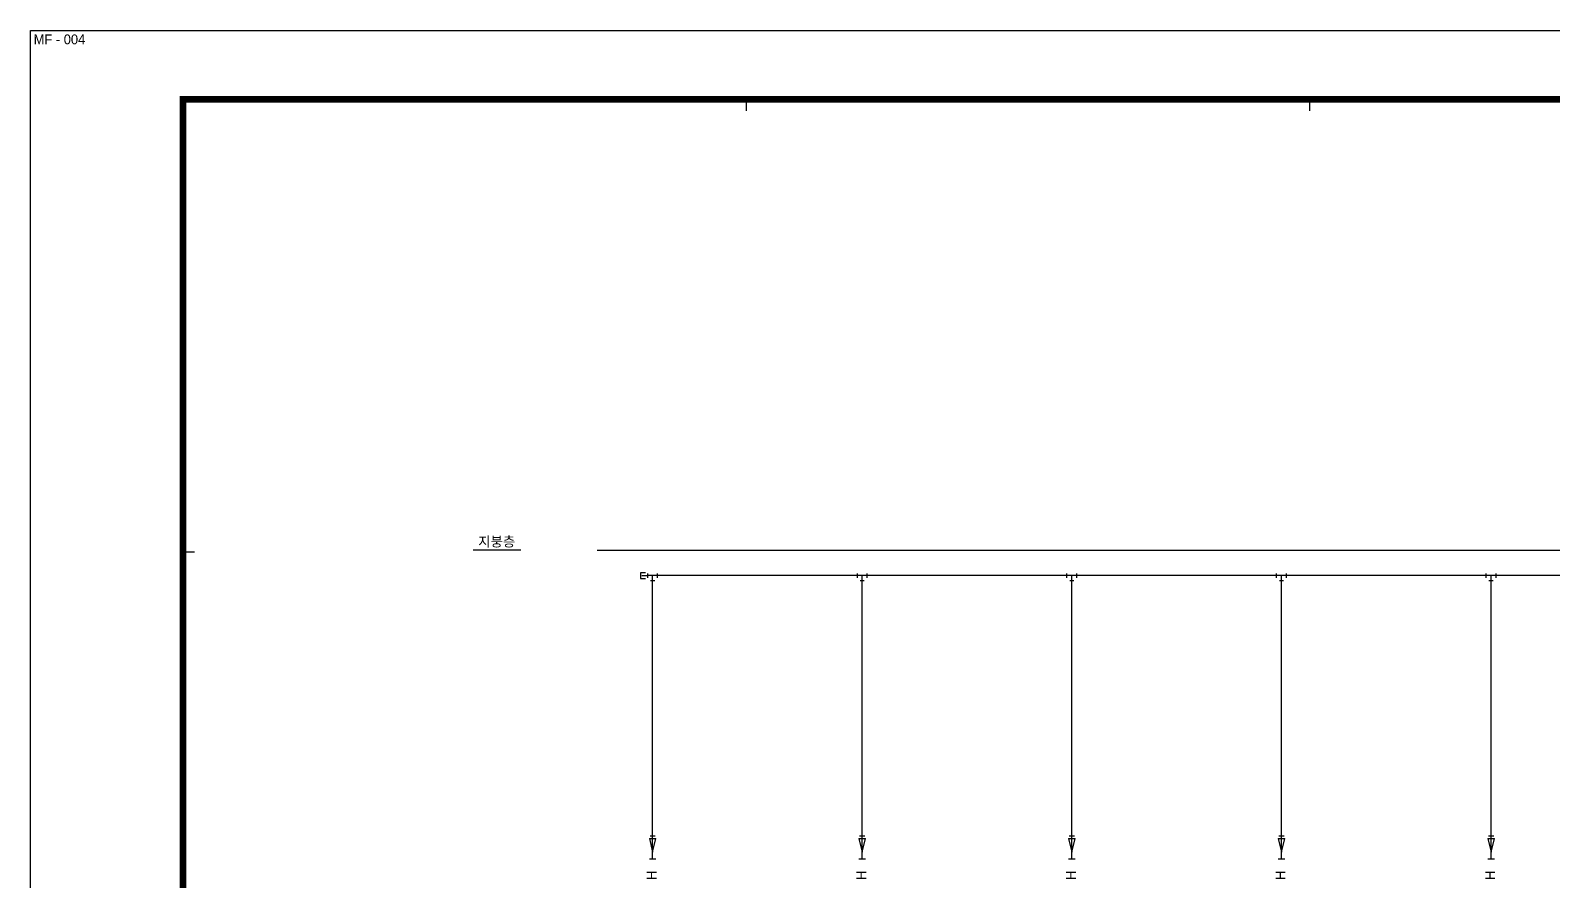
# Model space of a CAD drawing. Header units: millimetres. Extents: x 0 to 42050, y 0 to 29700.
# Drawn here: x 0 to 23208, y 16738 to 29700 of the extents above; entities that cross this region are included whole.
import ezdxf
from ezdxf.enums import TextEntityAlignment as Align

# ---------------------------------------------------------------- set-up
doc = ezdxf.new("R2010")
doc.units = ezdxf.units.MM
doc.header["$LTSCALE"] = 50
for name, color, linetype in [('AX', 2, 'Continuous'), ('BACK', 8, 'Continuous'), ('PIPE', 3, 'Continuous'), ('TEXT', 2, 'Continuous'), ('XR-SHEET-SHT', 5, 'Continuous'), ('Y', 2, 'Continuous'), ('변경', 6, 'Continuous')]:
    doc.layers.add(name, color=color, linetype=linetype)
doc.layers.add('XR-SHEET-TEMP', color=171, linetype='Continuous', plot=False)
doc.layers.add('숨김', color=1, linetype='Continuous', plot=False)
doc.styles.add('ghs', font='')
doc.styles.add('돋움', font='')
doc.styles.get('ghs').set_extended_font_data('Dotum')
doc.styles.get('돋움').set_extended_font_data('Dotum')

# ---------------------------------------------------------------- blocks, each defined once
blk = doc.blocks.new('XR-SHEET')
at = {"layer": 'XR-SHEET-SHT', "color": 5}
blk.add_lwpolyline([(0, 594), (841, 594), (841, 0), (0, 0)], close=True, dxfattribs=at)
at = {"layer": 'XR-SHEET-SHT', "color": 5, "const_width": 2}
blk.add_lwpolyline([(46.5, 573), (819.5, 573), (819.5, 21), (46.5, 21)], close=True, dxfattribs=at)
at = {"layer": 'XR-SHEET-TEMP'}
for p, q in [((218.25, 573), (218.25, 569.5)), ((390, 573), (390, 569.5)), ((46.5, 435), (50, 435))]:
    blk.add_line(p, q, dxfattribs=at)
blk = doc.blocks.new('c-011')
at = {"layer": 'AX'}
for p, q in [((0.8, 5), (-0.8, 5)), ((0, -0.5), (0, 5.5)), ((0, 0), (-1, 4.2)), ((1, 4.2), (-1, 4.2)), ((1, 4.2), (0, 0))]:
    blk.add_line(p, q, dxfattribs=at)

msp = doc.modelspace()

# ---------------------------------------------------------------- linework, layer by layer
msp.add_line((7476, 21775), (6751, 21775))
at = {"layer": 'BACK'}
msp.add_line((8643, 21775), (32196, 21775), dxfattribs=at)
at = {"layer": 'PIPE', "color": 2}
for p, q in [((9376, 21432), (9300, 21432)), ((9300, 21432), (9300, 21342)), ((9300, 21342), (9376, 21342))]:
    msp.add_line(p, q, dxfattribs=at)
at = {"layer": 'PIPE'}
for p, q in [((9320, 21387), (9412, 21387)), ((9487, 17062), (9487, 21387)), ((12683, 17062), (12683, 21387)), ((15879, 17062), (15879, 21387)), ((19075, 17062), (19075, 21387)), ((22271, 17062), (22271, 21387))]:
    msp.add_line(p, q, dxfattribs=at)
at = {"layer": 'TEXT', "linetype": 'Continuous'}
for p, q in [((9412, 21355), (9412, 21418)), ((9562, 21355), (9562, 21418)), ((12608, 21355), (12608, 21418)), ((12758, 21355), (12758, 21418)), ((15804, 21355), (15804, 21418)), ((15954, 21355), (15954, 21418)), ((19000, 21355), (19000, 21418)), ((19150, 21355), (19150, 21418)), ((22196, 21355), (22196, 21418)), ((22346, 21355), (22346, 21418)), ((9455, 21312), (9518, 21312)), ((12651, 21312), (12714, 21312)), ((15847, 21312), (15910, 21312)), ((19043, 21312), (19106, 21312)), ((22239, 21312), (22302, 21312))]:
    msp.add_line(p, q, dxfattribs=at)
at = {"layer": 'Y'}
for p, q in [((9537, 17062), (9437, 17062)), ((12733, 17062), (12633, 17062)), ((15929, 17062), (15829, 17062)), ((19125, 17062), (19025, 17062)), ((22321, 17062), (22221, 17062))]:
    msp.add_line(p, q, dxfattribs=at)
at = {"layer": '변경', "color": 3}
msp.add_line((27554, 21387), (9412, 21387), dxfattribs=at)

# ---------------------------------------------------------------- block references
at = {"xscale": 50, "yscale": 50, "zscale": 50}
msp.add_blockref('XR-SHEET', (0, 0), dxfattribs=at)
at = {"layer": 'PIPE', "ltscale": 100, "xscale": -50, "yscale": 50, "zscale": 50, "rotation": 359.9999999999999}
for p in [(9487, 17168), (12683, 17168), (15879, 17168), (19075, 17168), (22271, 17168)]:
    msp.add_blockref('c-011', p, dxfattribs=at)

# ---------------------------------------------------------------- texts
at = {"layer": 'BACK', "color": 5, "style": '돋움'}
msp.add_text('지붕층', height=150, dxfattribs=at).set_placement((6827, 21831))
at = {"layer": 'Y', "style": '돋움'}
for p in [(9548, 16818), (12744, 16818), (15940, 16818), (19136, 16818), (22332, 16818)]:
    msp.add_text('H', height=150, rotation=90, dxfattribs=at).set_placement(p, align=Align.CENTER)
at = {"layer": '숨김', "style": 'ghs'}
msp.add_text('MF - 004', height=150, dxfattribs=at).set_placement((50, 29489))

doc.saveas('drawing.dxf')
